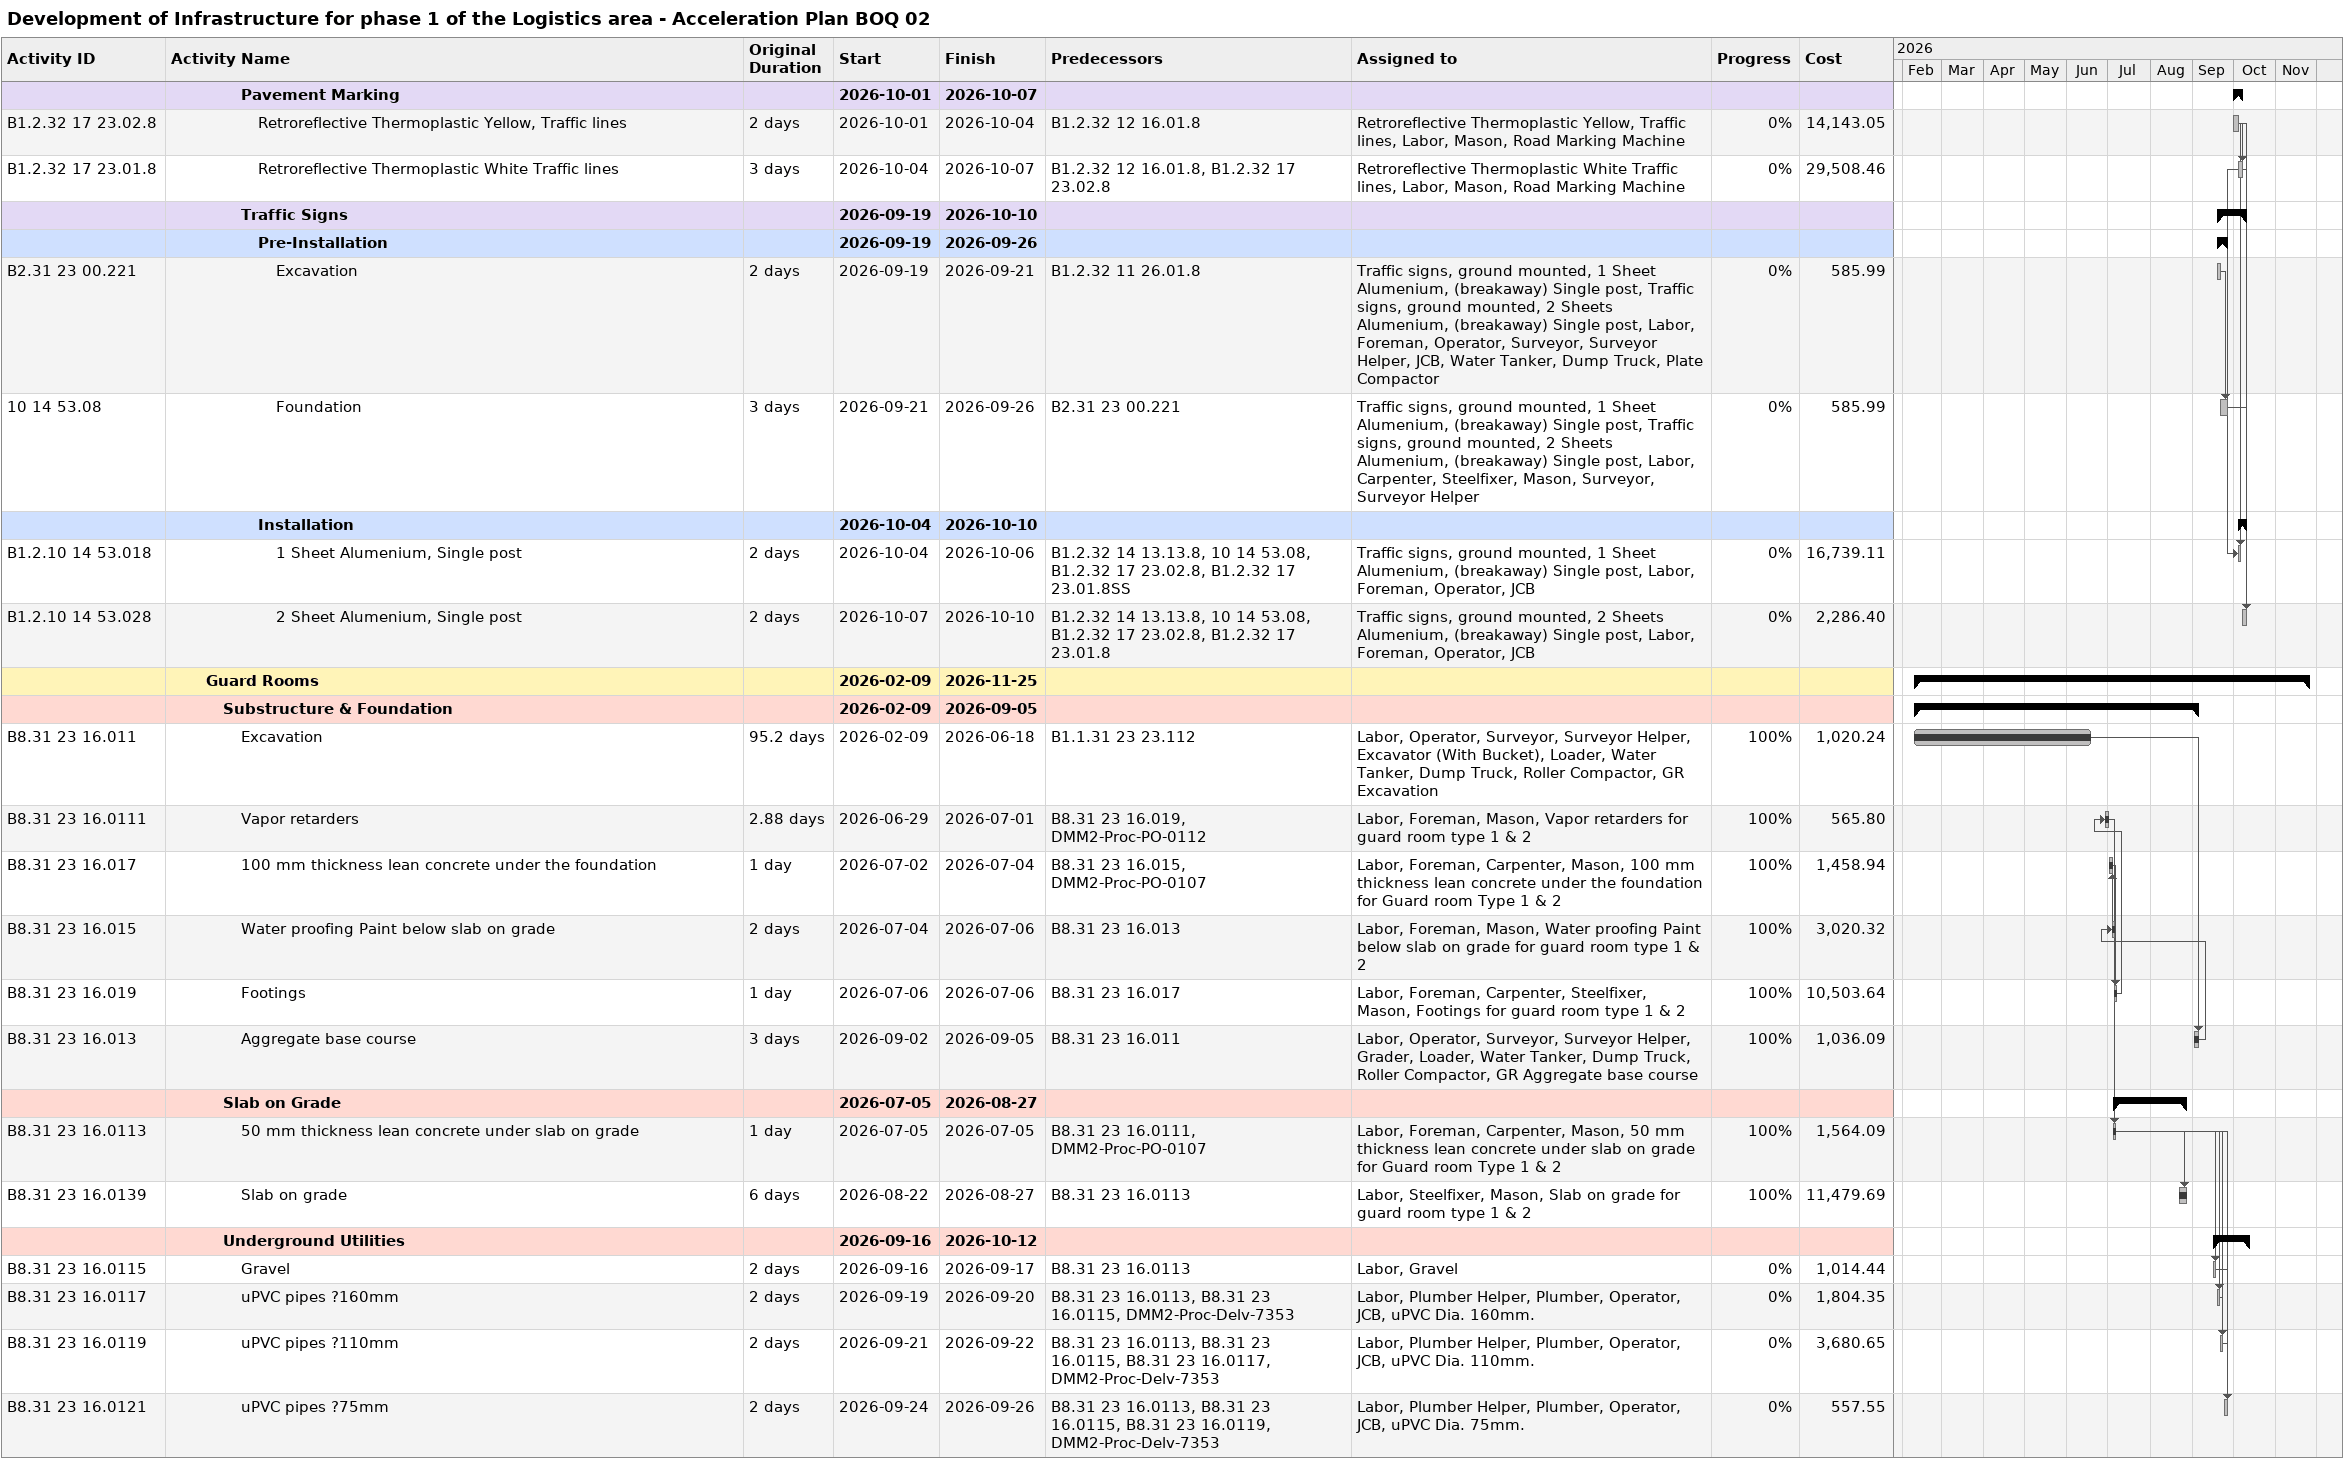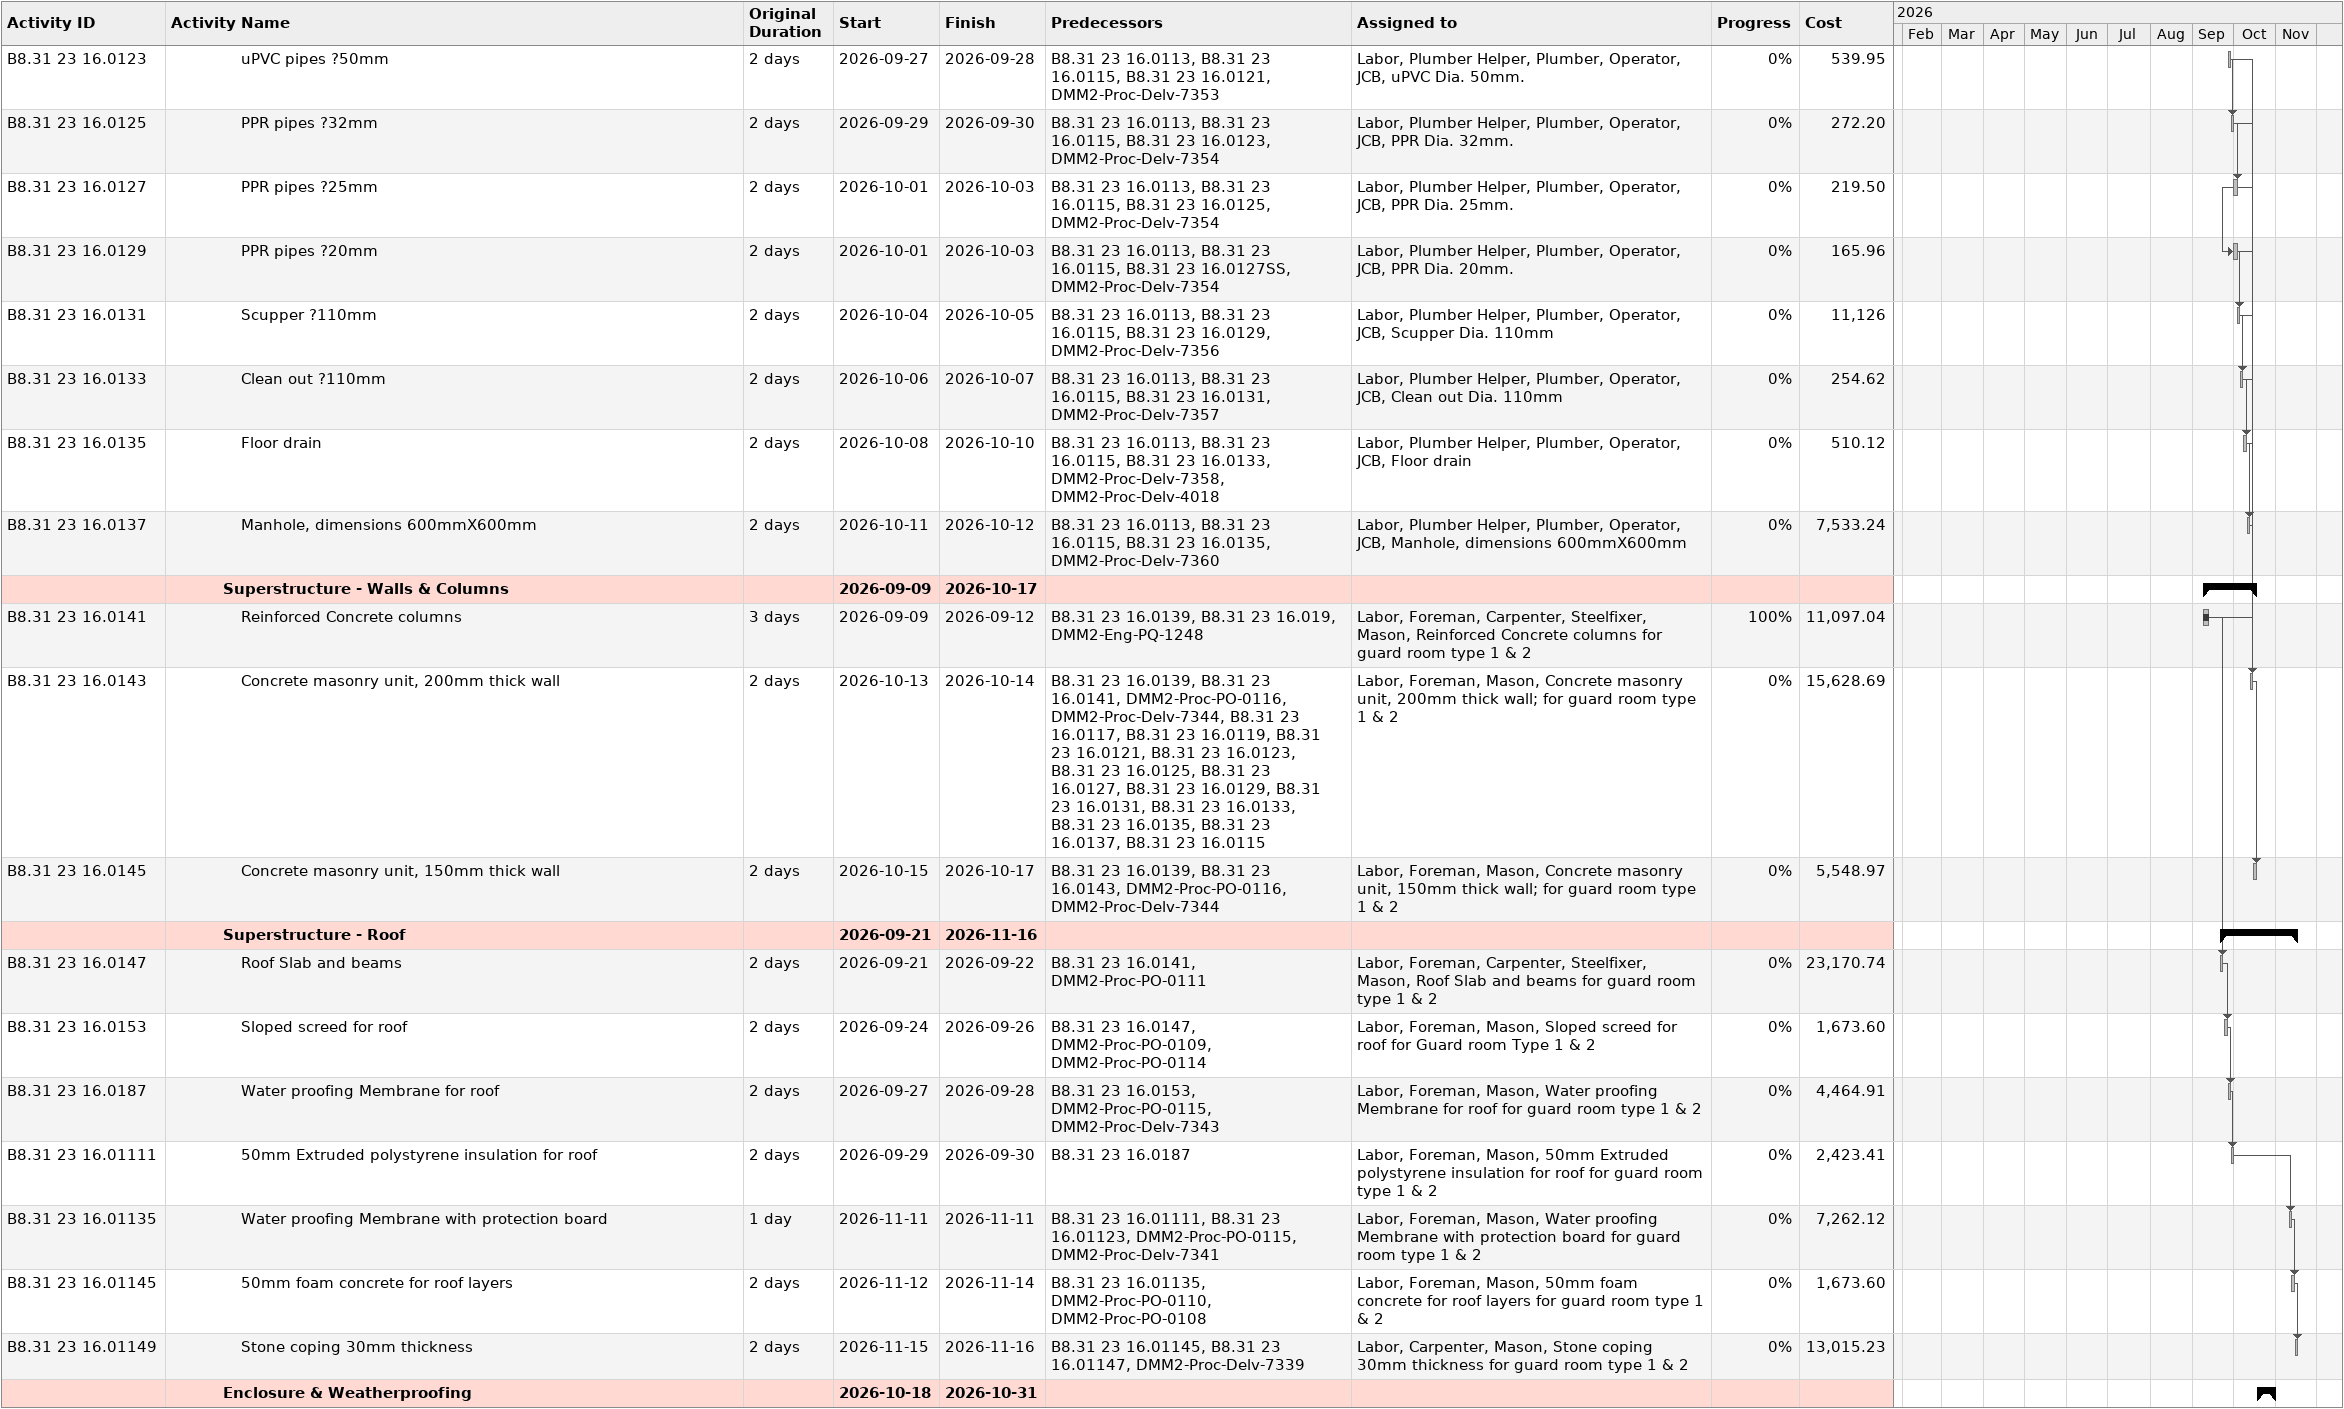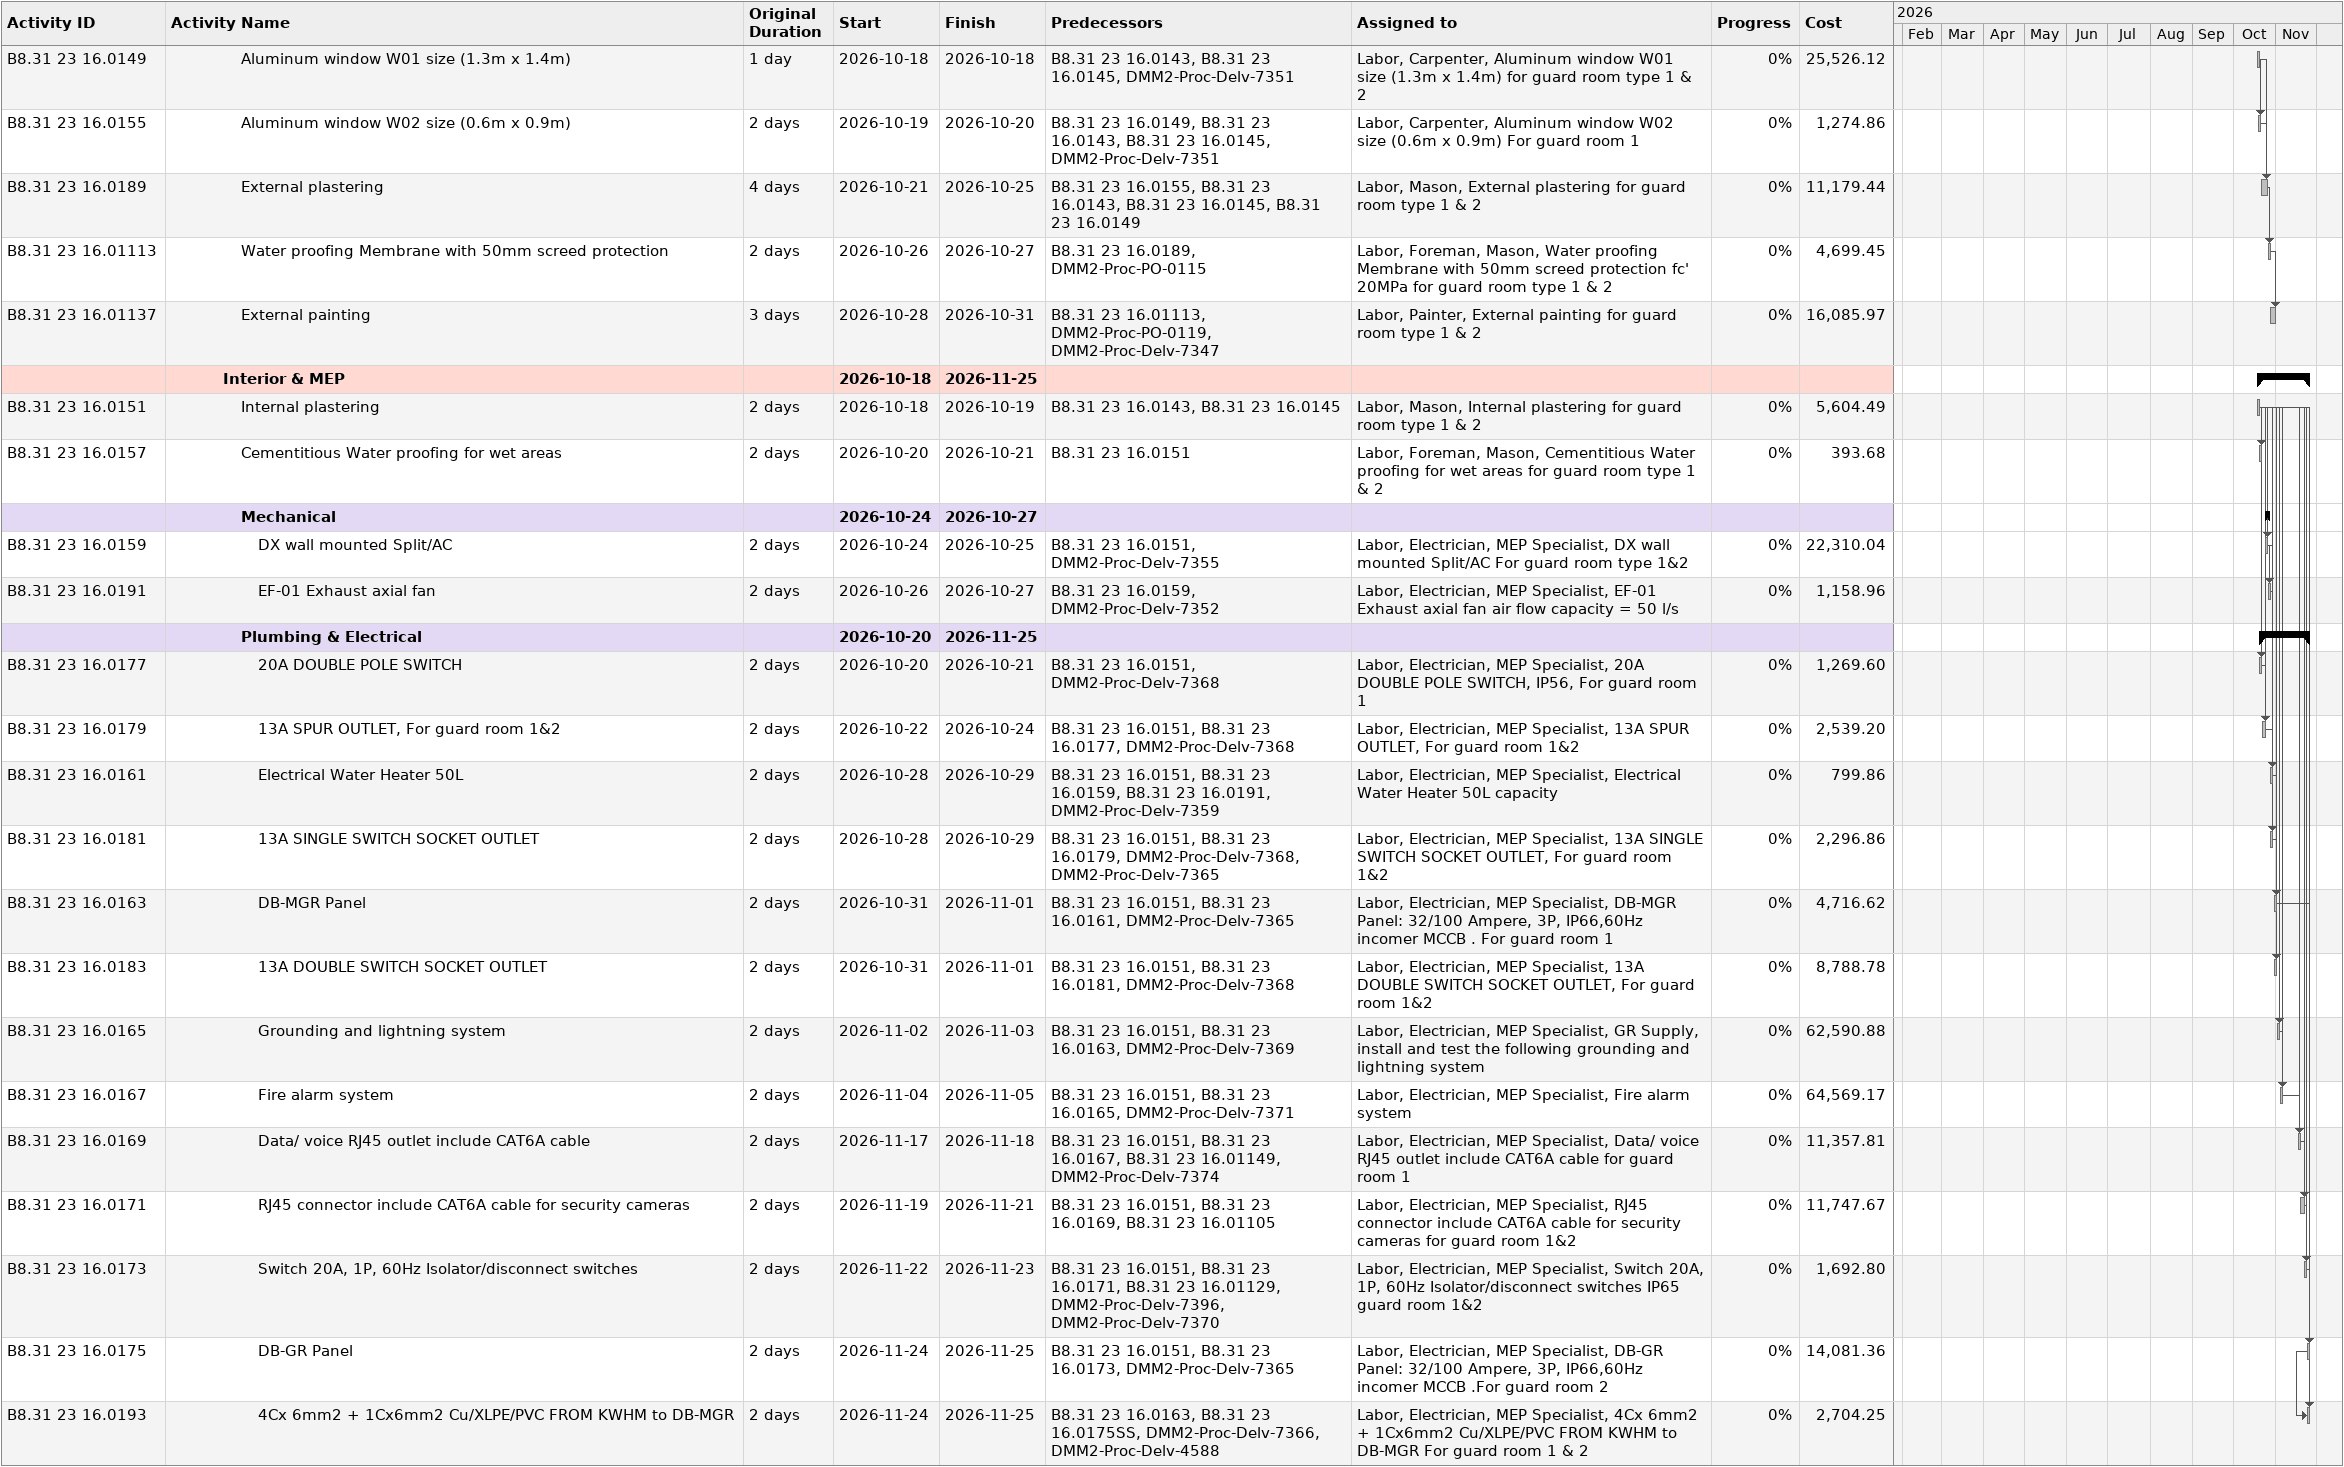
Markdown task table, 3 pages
Development of Infrastructure for phase 1 of the Logistics area - Acceleration Plan BOQ 02

| ID | Level | Task | Original duration | Start | Finish | Predecessors | Resources | % complete | Cost |
|---|---|---|---|---|---|---|---|---|---|
|  | 5 | **Pavement Marking** |  | 2026-10-01 | 2026-10-07 |  |  |  |  |
| B1.2.32 17 23.02.8 | 6 | Retroreflective Thermoplastic Yellow, Traffic lines | 2d | 2026-10-01 | 2026-10-04 | B1.2.32 12 16.01.8 | Retroreflective Thermoplastic Yellow, Traffic lines, Labor, Mason, Road Marking Machine | 0 | 14143.05 |
| B1.2.32 17 23.01.8 | 6 | Retroreflective Thermoplastic White Traffic lines | 3d | 2026-10-04 | 2026-10-07 | B1.2.32 12 16.01.8, B1.2.32 17 23.02.8 | Retroreflective Thermoplastic White Traffic lines, Labor, Mason, Road Marking Machine | 0 | 29508.46 |
|  | 5 | **Traffic Signs** |  | 2026-09-19 | 2026-10-10 |  |  |  |  |
|  | 6 | **Pre-Installation** |  | 2026-09-19 | 2026-09-26 |  |  |  |  |
| B2.31 23 00.221 | 7 | Excavation | 2d | 2026-09-19 | 2026-09-21 | B1.2.32 11 26.01.8 | Traffic signs, ground mounted, 1 Sheet Alumenium, (breakaway) Single post, Traffic signs, ground mounted, 2 Sheets Alumenium, (breakaway) Single post, Labor, Foreman, Operator, Surveyor, Surveyor Helper, JCB, Water Tanker, Dump Truck, Plate Compactor | 0 | 585.99 |
| 10 14 53.08 | 7 | Foundation | 3d | 2026-09-21 | 2026-09-26 | B2.31 23 00.221 | Traffic signs, ground mounted, 1 Sheet Alumenium, (breakaway) Single post, Traffic signs, ground mounted, 2 Sheets Alumenium, (breakaway) Single post, Labor, Carpenter, Steelfixer, Mason, Surveyor, Surveyor Helper | 0 | 585.99 |
|  | 6 | **Installation** |  | 2026-10-04 | 2026-10-10 |  |  |  |  |
| B1.2.10 14 53.018 | 7 | 1 Sheet Alumenium, Single post | 2d | 2026-10-04 | 2026-10-06 | B1.2.32 14 13.13.8, 10 14 53.08, B1.2.32 17 23.02.8, B1.2.32 17 23.01.8SS | Traffic signs, ground mounted, 1 Sheet Alumenium, (breakaway) Single post, Labor, Foreman, Operator, JCB | 0 | 16739.11 |
| B1.2.10 14 53.028 | 7 | 2 Sheet Alumenium, Single post | 2d | 2026-10-07 | 2026-10-10 | B1.2.32 14 13.13.8, 10 14 53.08, B1.2.32 17 23.02.8, B1.2.32 17 23.01.8 | Traffic signs, ground mounted, 2 Sheets Alumenium, (breakaway) Single post, Labor, Foreman, Operator, JCB | 0 | 2286.40 |
|  | 3 | **Guard Rooms** |  | 2026-02-09 | 2026-11-25 |  |  |  |  |
|  | 4 | **Substructure & Foundation** |  | 2026-02-09 | 2026-09-05 |  |  |  |  |
| B8.31 23 16.011 | 5 | Excavation | 95.2d | 2026-02-09 | 2026-06-18 | B1.1.31 23 23.112 | Labor, Operator, Surveyor, Surveyor Helper, Excavator (With Bucket), Loader, Water Tanker, Dump Truck, Roller Compactor, GR Excavation | 100 | 1020.24 |
| B8.31 23 16.0111 | 5 | Vapor retarders | 2.88d | 2026-06-29 | 2026-07-01 | B8.31 23 16.019, DMM2-Proc-PO-0112 | Labor, Foreman, Mason, Vapor retarders for guard room type 1 & 2 | 100 | 565.80 |
| B8.31 23 16.017 | 5 | 100 mm thickness lean concrete under the foundation | 1d | 2026-07-02 | 2026-07-04 | B8.31 23 16.015, DMM2-Proc-PO-0107 | Labor, Foreman, Carpenter, Mason, 100 mm thickness lean concrete under the foundation for Guard room Type 1 & 2 | 100 | 1458.94 |
| B8.31 23 16.015 | 5 | Water proofing Paint below slab on grade | 2d | 2026-07-04 | 2026-07-06 | B8.31 23 16.013 | Labor, Foreman, Mason, Water proofing Paint below slab on grade for guard room type 1 & 2 | 100 | 3020.32 |
| B8.31 23 16.019 | 5 | Footings | 1d | 2026-07-06 | 2026-07-06 | B8.31 23 16.017 | Labor, Foreman, Carpenter, Steelfixer, Mason, Footings for guard room type 1 & 2 | 100 | 10503.64 |
| B8.31 23 16.013 | 5 | Aggregate base course | 3d | 2026-09-02 | 2026-09-05 | B8.31 23 16.011 | Labor, Operator, Surveyor, Surveyor Helper, Grader, Loader, Water Tanker, Dump Truck, Roller Compactor, GR Aggregate base course | 100 | 1036.09 |
|  | 4 | **Slab on Grade** |  | 2026-07-05 | 2026-08-27 |  |  |  |  |
| B8.31 23 16.0113 | 5 | 50 mm thickness lean concrete under slab on grade | 1d | 2026-07-05 | 2026-07-05 | B8.31 23 16.0111, DMM2-Proc-PO-0107 | Labor, Foreman, Carpenter, Mason, 50 mm thickness lean concrete under slab on grade for Guard room Type 1 & 2 | 100 | 1564.09 |
| B8.31 23 16.0139 | 5 | Slab on grade | 6d | 2026-08-22 | 2026-08-27 | B8.31 23 16.0113 | Labor, Steelfixer, Mason, Slab on grade for guard room type 1 & 2 | 100 | 11479.69 |
|  | 4 | **Underground Utilities** |  | 2026-09-16 | 2026-10-12 |  |  |  |  |
| B8.31 23 16.0115 | 5 | Gravel | 2d | 2026-09-16 | 2026-09-17 | B8.31 23 16.0113 | Labor, Gravel | 0 | 1014.44 |
| B8.31 23 16.0117 | 5 | uPVC pipes ?160mm | 2d | 2026-09-19 | 2026-09-20 | B8.31 23 16.0113, B8.31 23 16.0115, DMM2-Proc-Delv-7353 | Labor, Plumber Helper, Plumber, Operator, JCB, uPVC Dia. 160mm. | 0 | 1804.35 |
| B8.31 23 16.0119 | 5 | uPVC pipes ?110mm | 2d | 2026-09-21 | 2026-09-22 | B8.31 23 16.0113, B8.31 23 16.0115, B8.31 23 16.0117, DMM2-Proc-Delv-7353 | Labor, Plumber Helper, Plumber, Operator, JCB, uPVC Dia. 110mm. | 0 | 3680.65 |
| B8.31 23 16.0121 | 5 | uPVC pipes ?75mm | 2d | 2026-09-24 | 2026-09-26 | B8.31 23 16.0113, B8.31 23 16.0115, B8.31 23 16.0119, DMM2-Proc-Delv-7353 | Labor, Plumber Helper, Plumber, Operator, JCB, uPVC Dia. 75mm. | 0 | 557.55 |
| B8.31 23 16.0123 | 5 | uPVC pipes ?50mm | 2d | 2026-09-27 | 2026-09-28 | B8.31 23 16.0113, B8.31 23 16.0115, B8.31 23 16.0121, DMM2-Proc-Delv-7353 | Labor, Plumber Helper, Plumber, Operator, JCB, uPVC Dia. 50mm. | 0 | 539.95 |
| B8.31 23 16.0125 | 5 | PPR pipes ?32mm | 2d | 2026-09-29 | 2026-09-30 | B8.31 23 16.0113, B8.31 23 16.0115, B8.31 23 16.0123, DMM2-Proc-Delv-7354 | Labor, Plumber Helper, Plumber, Operator, JCB, PPR Dia. 32mm. | 0 | 272.20 |
| B8.31 23 16.0127 | 5 | PPR pipes ?25mm | 2d | 2026-10-01 | 2026-10-03 | B8.31 23 16.0113, B8.31 23 16.0115, B8.31 23 16.0125, DMM2-Proc-Delv-7354 | Labor, Plumber Helper, Plumber, Operator, JCB, PPR Dia. 25mm. | 0 | 219.50 |
| B8.31 23 16.0129 | 5 | PPR pipes ?20mm | 2d | 2026-10-01 | 2026-10-03 | B8.31 23 16.0113, B8.31 23 16.0115, B8.31 23 16.0127SS, DMM2-Proc-Delv-7354 | Labor, Plumber Helper, Plumber, Operator, JCB, PPR Dia. 20mm. | 0 | 165.96 |
| B8.31 23 16.0131 | 5 | Scupper ?110mm | 2d | 2026-10-04 | 2026-10-05 | B8.31 23 16.0113, B8.31 23 16.0115, B8.31 23 16.0129, DMM2-Proc-Delv-7356 | Labor, Plumber Helper, Plumber, Operator, JCB, Scupper Dia. 110mm | 0 | 11126 |
| B8.31 23 16.0133 | 5 | Clean out ?110mm | 2d | 2026-10-06 | 2026-10-07 | B8.31 23 16.0113, B8.31 23 16.0115, B8.31 23 16.0131, DMM2-Proc-Delv-7357 | Labor, Plumber Helper, Plumber, Operator, JCB, Clean out Dia. 110mm | 0 | 254.62 |
| B8.31 23 16.0135 | 5 | Floor drain | 2d | 2026-10-08 | 2026-10-10 | B8.31 23 16.0113, B8.31 23 16.0115, B8.31 23 16.0133, DMM2-Proc-Delv-7358, DMM2-Proc-Delv-4018 | Labor, Plumber Helper, Plumber, Operator, JCB, Floor drain | 0 | 510.12 |
| B8.31 23 16.0137 | 5 | Manhole, dimensions 600mmX600mm | 2d | 2026-10-11 | 2026-10-12 | B8.31 23 16.0113, B8.31 23 16.0115, B8.31 23 16.0135, DMM2-Proc-Delv-7360 | Labor, Plumber Helper, Plumber, Operator, JCB, Manhole, dimensions 600mmX600mm | 0 | 7533.24 |
|  | 4 | **Superstructure - Walls & Columns** |  | 2026-09-09 | 2026-10-17 |  |  |  |  |
| B8.31 23 16.0141 | 5 | Reinforced Concrete columns | 3d | 2026-09-09 | 2026-09-12 | B8.31 23 16.0139, B8.31 23 16.019, DMM2-Eng-PQ-1248 | Labor, Foreman, Carpenter, Steelfixer, Mason, Reinforced Concrete columns for guard room type 1 & 2 | 100 | 11097.04 |
| B8.31 23 16.0143 | 5 | Concrete masonry unit, 200mm thick wall | 2d | 2026-10-13 | 2026-10-14 | B8.31 23 16.0139, B8.31 23 16.0141, DMM2-Proc-PO-0116, DMM2-Proc-Delv-7344, B8.31 23 16.0117, B8.31 23 16.0119, B8.31 23 16.0121, B8.31 23 16.0123, B8.31 23 16.0125, B8.31 23 16.0127, B8.31 23 16.0129, B8.31 23 16.0131, B8.31 23 16.0133, B8.31 23 16.0135, B8.31 23 16.0137, B8.31 23 16.0115 | Labor, Foreman, Mason, Concrete masonry unit, 200mm thick wall; for guard room type 1 & 2 | 0 | 15628.69 |
| B8.31 23 16.0145 | 5 | Concrete masonry unit, 150mm thick wall | 2d | 2026-10-15 | 2026-10-17 | B8.31 23 16.0139, B8.31 23 16.0143, DMM2-Proc-PO-0116, DMM2-Proc-Delv-7344 | Labor, Foreman, Mason, Concrete masonry unit, 150mm thick wall; for guard room type 1 & 2 | 0 | 5548.97 |
|  | 4 | **Superstructure - Roof** |  | 2026-09-21 | 2026-11-16 |  |  |  |  |
| B8.31 23 16.0147 | 5 | Roof Slab and beams | 2d | 2026-09-21 | 2026-09-22 | B8.31 23 16.0141, DMM2-Proc-PO-0111 | Labor, Foreman, Carpenter, Steelfixer, Mason, Roof Slab and beams for guard room type 1 & 2 | 0 | 23170.74 |
| B8.31 23 16.0153 | 5 | Sloped screed for roof | 2d | 2026-09-24 | 2026-09-26 | B8.31 23 16.0147, DMM2-Proc-PO-0109, DMM2-Proc-PO-0114 | Labor, Foreman, Mason, Sloped screed for roof for Guard room Type 1 & 2 | 0 | 1673.60 |
| B8.31 23 16.0187 | 5 | Water proofing Membrane for roof | 2d | 2026-09-27 | 2026-09-28 | B8.31 23 16.0153, DMM2-Proc-PO-0115, DMM2-Proc-Delv-7343 | Labor, Foreman, Mason, Water proofing Membrane for roof for guard room type 1 & 2 | 0 | 4464.91 |
| B8.31 23 16.01111 | 5 | 50mm Extruded polystyrene insulation for roof | 2d | 2026-09-29 | 2026-09-30 | B8.31 23 16.0187 | Labor, Foreman, Mason, 50mm Extruded polystyrene insulation for roof for guard room type 1 & 2 | 0 | 2423.41 |
| B8.31 23 16.01135 | 5 | Water proofing Membrane with protection board | 1d | 2026-11-11 | 2026-11-11 | B8.31 23 16.01111, B8.31 23 16.01123, DMM2-Proc-PO-0115, DMM2-Proc-Delv-7341 | Labor, Foreman, Mason, Water proofing Membrane with protection board for guard room type 1 & 2 | 0 | 7262.12 |
| B8.31 23 16.01145 | 5 | 50mm foam concrete for roof layers | 2d | 2026-11-12 | 2026-11-14 | B8.31 23 16.01135, DMM2-Proc-PO-0110, DMM2-Proc-PO-0108 | Labor, Foreman, Mason, 50mm foam concrete for roof layers for guard room type 1 & 2 | 0 | 1673.60 |
| B8.31 23 16.01149 | 5 | Stone coping 30mm thickness | 2d | 2026-11-15 | 2026-11-16 | B8.31 23 16.01145, B8.31 23 16.01147, DMM2-Proc-Delv-7339 | Labor, Carpenter, Mason, Stone coping 30mm thickness for guard room type 1 & 2 | 0 | 13015.23 |
|  | 4 | **Enclosure & Weatherproofing** |  | 2026-10-18 | 2026-10-31 |  |  |  |  |
| B8.31 23 16.0149 | 5 | Aluminum window W01 size (1.3m x 1.4m) | 1d | 2026-10-18 | 2026-10-18 | B8.31 23 16.0143, B8.31 23 16.0145, DMM2-Proc-Delv-7351 | Labor, Carpenter, Aluminum window W01 size (1.3m x 1.4m) for guard room type 1 & 2 | 0 | 25526.12 |
| B8.31 23 16.0155 | 5 | Aluminum window W02 size (0.6m x 0.9m) | 2d | 2026-10-19 | 2026-10-20 | B8.31 23 16.0149, B8.31 23 16.0143, B8.31 23 16.0145, DMM2-Proc-Delv-7351 | Labor, Carpenter, Aluminum window W02 size (0.6m x 0.9m) For guard room 1 | 0 | 1274.86 |
| B8.31 23 16.0189 | 5 | External plastering | 4d | 2026-10-21 | 2026-10-25 | B8.31 23 16.0155, B8.31 23 16.0143, B8.31 23 16.0145, B8.31 23 16.0149 | Labor, Mason, External plastering for guard room type 1 & 2 | 0 | 11179.44 |
| B8.31 23 16.01113 | 5 | Water proofing Membrane with 50mm screed protection | 2d | 2026-10-26 | 2026-10-27 | B8.31 23 16.0189, DMM2-Proc-PO-0115 | Labor, Foreman, Mason, Water proofing Membrane with 50mm screed protection fc' 20MPa for guard room type 1 & 2 | 0 | 4699.45 |
| B8.31 23 16.01137 | 5 | External painting | 3d | 2026-10-28 | 2026-10-31 | B8.31 23 16.01113, DMM2-Proc-PO-0119, DMM2-Proc-Delv-7347 | Labor, Painter, External painting for guard room type 1 & 2 | 0 | 16085.97 |
|  | 4 | **Interior & MEP** |  | 2026-10-18 | 2026-11-25 |  |  |  |  |
| B8.31 23 16.0151 | 5 | Internal plastering | 2d | 2026-10-18 | 2026-10-19 | B8.31 23 16.0143, B8.31 23 16.0145 | Labor, Mason, Internal plastering for guard room type 1 & 2 | 0 | 5604.49 |
| B8.31 23 16.0157 | 5 | Cementitious Water proofing for wet areas | 2d | 2026-10-20 | 2026-10-21 | B8.31 23 16.0151 | Labor, Foreman, Mason, Cementitious Water proofing for wet areas for guard room type 1 & 2 | 0 | 393.68 |
|  | 5 | **Mechanical** |  | 2026-10-24 | 2026-10-27 |  |  |  |  |
| B8.31 23 16.0159 | 6 | DX wall mounted Split/AC | 2d | 2026-10-24 | 2026-10-25 | B8.31 23 16.0151, DMM2-Proc-Delv-7355 | Labor, Electrician, MEP Specialist, DX wall mounted Split/AC For guard room type 1&2 | 0 | 22310.04 |
| B8.31 23 16.0191 | 6 | EF-01 Exhaust axial fan | 2d | 2026-10-26 | 2026-10-27 | B8.31 23 16.0159, DMM2-Proc-Delv-7352 | Labor, Electrician, MEP Specialist, EF-01 Exhaust axial fan air flow capacity = 50 l/s | 0 | 1158.96 |
|  | 5 | **Plumbing & Electrical** |  | 2026-10-20 | 2026-11-25 |  |  |  |  |
| B8.31 23 16.0177 | 6 | 20A DOUBLE POLE SWITCH | 2d | 2026-10-20 | 2026-10-21 | B8.31 23 16.0151, DMM2-Proc-Delv-7368 | Labor, Electrician, MEP Specialist, 20A DOUBLE POLE SWITCH, IP56, For guard room 1 | 0 | 1269.60 |
| B8.31 23 16.0179 | 6 | 13A SPUR OUTLET, For guard room 1&2 | 2d | 2026-10-22 | 2026-10-24 | B8.31 23 16.0151, B8.31 23 16.0177, DMM2-Proc-Delv-7368 | Labor, Electrician, MEP Specialist, 13A SPUR OUTLET, For guard room 1&2 | 0 | 2539.20 |
| B8.31 23 16.0161 | 6 | Electrical Water Heater 50L | 2d | 2026-10-28 | 2026-10-29 | B8.31 23 16.0151, B8.31 23 16.0159, B8.31 23 16.0191, DMM2-Proc-Delv-7359 | Labor, Electrician, MEP Specialist, Electrical Water Heater 50L capacity | 0 | 799.86 |
| B8.31 23 16.0181 | 6 | 13A SINGLE SWITCH SOCKET OUTLET | 2d | 2026-10-28 | 2026-10-29 | B8.31 23 16.0151, B8.31 23 16.0179, DMM2-Proc-Delv-7368, DMM2-Proc-Delv-7365 | Labor, Electrician, MEP Specialist, 13A SINGLE SWITCH SOCKET OUTLET, For guard room 1&2 | 0 | 2296.86 |
| B8.31 23 16.0163 | 6 | DB-MGR Panel | 2d | 2026-10-31 | 2026-11-01 | B8.31 23 16.0151, B8.31 23 16.0161, DMM2-Proc-Delv-7365 | Labor, Electrician, MEP Specialist, DB-MGR Panel: 32/100 Ampere, 3P, IP66,60Hz incomer MCCB . For guard room 1 | 0 | 4716.62 |
| B8.31 23 16.0183 | 6 | 13A DOUBLE SWITCH SOCKET OUTLET | 2d | 2026-10-31 | 2026-11-01 | B8.31 23 16.0151, B8.31 23 16.0181, DMM2-Proc-Delv-7368 | Labor, Electrician, MEP Specialist, 13A DOUBLE SWITCH SOCKET OUTLET, For guard room 1&2 | 0 | 8788.78 |
| B8.31 23 16.0165 | 6 | Grounding and lightning system | 2d | 2026-11-02 | 2026-11-03 | B8.31 23 16.0151, B8.31 23 16.0163, DMM2-Proc-Delv-7369 | Labor, Electrician, MEP Specialist, GR Supply, install and test the following grounding and lightning system | 0 | 62590.88 |
| B8.31 23 16.0167 | 6 | Fire alarm system | 2d | 2026-11-04 | 2026-11-05 | B8.31 23 16.0151, B8.31 23 16.0165, DMM2-Proc-Delv-7371 | Labor, Electrician, MEP Specialist, Fire alarm system | 0 | 64569.17 |
| B8.31 23 16.0169 | 6 | Data/ voice RJ45 outlet include CAT6A cable | 2d | 2026-11-17 | 2026-11-18 | B8.31 23 16.0151, B8.31 23 16.0167, B8.31 23 16.01149, DMM2-Proc-Delv-7374 | Labor, Electrician, MEP Specialist, Data/ voice RJ45 outlet include CAT6A cable for guard room 1 | 0 | 11357.81 |
| B8.31 23 16.0171 | 6 | RJ45 connector include CAT6A cable for security cameras | 2d | 2026-11-19 | 2026-11-21 | B8.31 23 16.0151, B8.31 23 16.0169, B8.31 23 16.01105 | Labor, Electrician, MEP Specialist, RJ45 connector include CAT6A cable for security cameras for guard room 1&2 | 0 | 11747.67 |
| B8.31 23 16.0173 | 6 | Switch 20A, 1P, 60Hz Isolator/disconnect switches | 2d | 2026-11-22 | 2026-11-23 | B8.31 23 16.0151, B8.31 23 16.0171, B8.31 23 16.01129, DMM2-Proc-Delv-7396, DMM2-Proc-Delv-7370 | Labor, Electrician, MEP Specialist, Switch 20A, 1P, 60Hz Isolator/disconnect switches IP65 guard room 1&2 | 0 | 1692.80 |
| B8.31 23 16.0175 | 6 | DB-GR Panel | 2d | 2026-11-24 | 2026-11-25 | B8.31 23 16.0151, B8.31 23 16.0173, DMM2-Proc-Delv-7365 | Labor, Electrician, MEP Specialist, DB-GR Panel: 32/100 Ampere, 3P, IP66,60Hz incomer MCCB .For guard room 2 | 0 | 14081.36 |
| B8.31 23 16.0193 | 6 | 4Cx 6mm2 + 1Cx6mm2 Cu/XLPE/PVC FROM KWHM to DB-MGR | 2d | 2026-11-24 | 2026-11-25 | B8.31 23 16.0163, B8.31 23 16.0175SS, DMM2-Proc-Delv-7366, DMM2-Proc-Delv-4588 | Labor, Electrician, MEP Specialist, 4Cx 6mm2 + 1Cx6mm2 Cu/XLPE/PVC FROM KWHM to DB-MGR For guard room 1 & 2 | 0 | 2704.25 |
